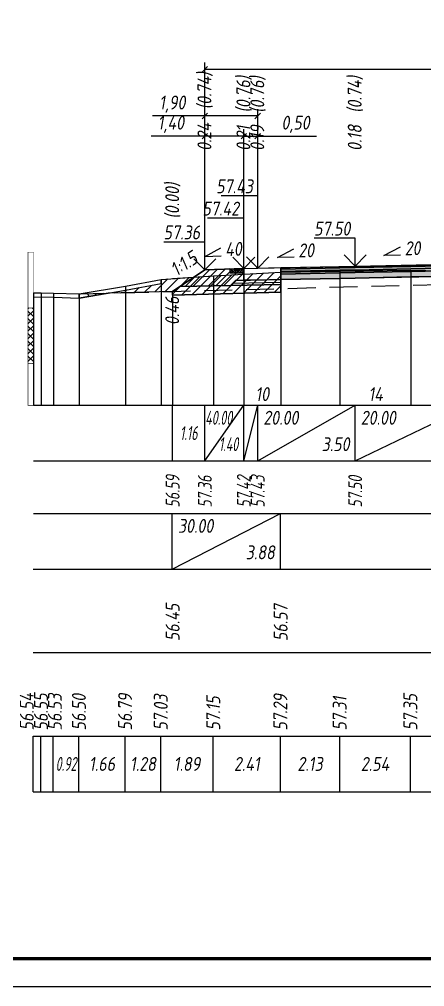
# Model space of a CAD drawing. Extents: x -717 to 1451, y -133302 to 233.
# Drawn here: x 77.5 to 150.3, y -66683.4 to -66509.7 of the extents above; entities that cross this region are included whole.
import ezdxf
from ezdxf.enums import TextEntityAlignment as Align

# ---------------------------------------------------------------- set-up
doc = ezdxf.new("R2010")
doc.units = 0
doc.linetypes.add('штриховая', pattern=[0.75, 0.5, -0.25])
for name, color, linetype in [('Интерполированный поперечник', 2, 'Continuous'), ('Код_510', 7, 'Continuous'), ('Код_514', 1, 'Continuous'), ('Код_516', 1, 'Continuous'), ('Контур_0', 7, 'Continuous'), ('Контур_2521', 7, 'Continuous'), ('Контур_2564', 7, 'Continuous'), ('Контур_2660', 7, 'Continuous'), ('Контур_2665', 7, 'Continuous'), ('Контур_400', 7, 'Continuous'), ('Контур_508', 7, 'Continuous'), ('Контур_512', 7, 'Continuous'), ('Контур_513', 7, 'Continuous'), ('Контур_818', 7, 'Continuous'), ('Красный поперечник', 1, 'Continuous'), ('Линейка абсолютных высот', 7, 'Continuous'), ('Объём_2501', 7, 'Continuous'), ('Объём_2564', 7, 'Continuous'), ('Объём_2650', 7, 'Continuous'), ('Объём_2660', 7, 'Continuous'), ('Объём_2661', 7, 'Continuous'), ('Объём_2665', 7, 'Continuous'), ('Объём_2666', 7, 'Continuous'), ('Объём_2667', 7, 'Continuous'), ('Объём_2668', 7, 'Continuous'), ('Объём_2669', 7, 'Continuous'), ('Объём_2675', 7, 'Continuous'), ('Объём_2753', 7, 'Continuous'), ('Откосы', 7, 'Continuous'), ('Отметки покрытия', 7, 'Continuous'), ('Рабочие отметки', 7, 'Continuous'), ('Рабочие отметки доп.', 7, 'Continuous'), ('Слои выравнивания', 7, 'Continuous'), ('Таблица', 7, 'Continuous'), ('Уклоны проезжей части', 7, 'Continuous'), ('Черный поперечник', 3, 'Continuous')]:
    doc.layers.add(name, color=color, linetype=linetype)
for name, color, linetype, true_color in [('Контур_2540', 2, 'Continuous', 0xffff00), ('Контур_2560', 2, 'Continuous', 0xffff00), ('Контур_2561', 7, 'Continuous', 0xff8040), ('Контур_2562', 3, 'Continuous', 0x00ff00), ('Контур_2563', 7, 'Continuous', 0xff8000), ('Контур_2570', 7, 'Continuous', 0x80ff00), ('Контур_2725', 7, 'Continuous', 0x323232), ('Контур_2736', 4, 'Continuous', 0x00ffff), ('Контур_2737', 4, 'Continuous', 0x00ffff), ('Контур_2738', 4, 'Continuous', 0x00ffff), ('Контур_2739', 4, 'Continuous', 0x00ffff), ('Контур_2741', 4, 'Continuous', 0x00ffff), ('Контур_2742', 4, 'Continuous', 0x00ffff), ('Контур_2743', 4, 'Continuous', 0x00ffff), ('Контур_2744', 7, 'Continuous', 0xa4ffff), ('Контур_2745', 7, 'Continuous', 0xa4ffff), ('Контур_2747', 4, 'Continuous', 0x00ffff), ('Контур_2748', 4, 'Continuous', 0x00ffff), ('Контур_2749', 4, 'Continuous', 0x00ffff), ('Контур_2750', 4, 'Continuous', 0x00ffff), ('Контур_2751', 4, 'Continuous', 0x00ffff), ('Контур_2752', 4, 'Continuous', 0x00ffff), ('Контур_2760', 7, 'Continuous', 0x323232), ('Контур_2761', 7, 'Continuous', 0x323232), ('Контур_2762', 7, 'Continuous', 0x323232), ('Контур_2763', 7, 'Continuous', 0x323232), ('Контур_402', 7, 'Continuous', 0xff6464), ('Контур_703', 4, 'Continuous', 0x00ffff), ('Контур_705', 4, 'Continuous', 0x00ffff), ('Контур_707', 4, 'Continuous', 0x00ffff), ('Контур_720', 131, 'Continuous', 0xaaffff), ('Объём_2500', 7, 'Continuous', 0xc0c0c0), ('Объём_2520', 7, 'Continuous', 0x80ffff), ('Объём_2540', 2, 'Continuous', 0xffff00), ('Объём_2560', 2, 'Continuous', 0xffff00), ('Объём_2561', 7, 'Continuous', 0xff8040), ('Объём_2562', 3, 'Continuous', 0x00ff00), ('Объём_2563', 7, 'Continuous', 0xff8000), ('Объём_2600', 7, 'Continuous', 0x808000), ('Объём_2746', 2, 'Continuous', 0xffff00)]:
    doc.layers.add(name, color=color, linetype=linetype, true_color=true_color)
doc.styles.get("Standard").update_dxf_attribs({"font": 'txt', "height": 2.5})
doc.styles.add('М', font='romand.shx', dxfattribs={"width": 0.8, "oblique": 10, "height": 2.5})
doc.dimstyles.new('ISO-25', dxfattribs={"dimtxt": 2.5, "dimasz": 2.5, "dimexe": 1.25, "dimexo": 0.625, "dimtad": 1, "dimtxsty": 'Standard', "dimcen": 2.5, "dimadec": 0, "dimazin": 0, "dimtfac": 1, "dimtmove": 0, "dimatfit": 3, "dimfxl": 1, "dimarcsym": 0})

# ---------------------------------------------------------------- blocks, each defined once
blk = doc.blocks.new('_Oblique')
at = {"color": 0, "linetype": 'ByBlock', "lineweight": -2}
blk.add_line((-0.5, -0.5), (0.5, 0.5), dxfattribs=at)
blk = doc.blocks.new('*D1604')
at = {"color": 0, "lineweight": -2, "transparency": 16777216}
for p, q in [((110.79, -66530.67), (101.14, -66530.67)), ((110.79, -66554.14), (110.79, -66529.42)), ((117.79, -66530.67), (110.79, -66530.67)), ((117.79, -66553.86), (117.79, -66529.42))]:
    blk.add_line(p, q, dxfattribs=at)
at = {"layer": 'Defpoints', "color": 0, "transparency": 16777216}
for p in [(117.79, -66530.67), (110.79, -66554.76), (117.79, -66554.48)]:
    blk.add_point(p, dxfattribs=at)
at = {"color": 0, "lineweight": -2, "transparency": 16777216, "rotation": 180}
blk.add_blockref('_Oblique', (110.79, -66530.67), dxfattribs=at)
at = {"color": 0, "lineweight": -2, "transparency": 16777216}
blk.add_blockref('_Oblique', (117.79, -66530.67), dxfattribs=at)
at = {"color": 0, "transparency": 16777216, "insert": (104.68, -66528.55), "char_height": 2.5, "width": 8.75, "attachment_point": 5, "style": 'М'}
blk.add_mtext('1,40', dxfattribs=at)
blk = doc.blocks.new('*D1606')
at = {"color": 0, "lineweight": -2, "transparency": 16777216}
for p, q in [((117.79, -66553.86), (117.79, -66529.42)), ((117.79, -66530.67), (120.29, -66530.67)), ((120.29, -66553.81), (120.29, -66529.42)), ((120.29, -66530.67), (130.86, -66530.67))]:
    blk.add_line(p, q, dxfattribs=at)
at = {"layer": 'Defpoints', "color": 0, "transparency": 16777216}
for p in [(120.29, -66530.67), (117.79, -66554.48), (120.29, -66554.43)]:
    blk.add_point(p, dxfattribs=at)
at = {"color": 0, "lineweight": -2, "transparency": 16777216, "rotation": 180}
blk.add_blockref('_Oblique', (117.79, -66530.67), dxfattribs=at)
at = {"color": 0, "lineweight": -2, "transparency": 16777216}
blk.add_blockref('_Oblique', (120.29, -66530.67), dxfattribs=at)
at = {"color": 0, "transparency": 16777216, "insert": (127.09, -66528.55), "char_height": 2.5, "width": 9.1667, "attachment_point": 5, "style": 'М'}
blk.add_mtext('0,50', dxfattribs=at)
blk = doc.blocks.new('*D1609')
at = {"color": 0, "lineweight": -2, "transparency": 16777216}
for p, q in [((110.79, -66527.05), (101.4, -66527.05)), ((110.79, -66554.14), (110.79, -66525.8)), ((120.29, -66527.05), (110.79, -66527.05)), ((120.29, -66553.81), (120.29, -66525.8))]:
    blk.add_line(p, q, dxfattribs=at)
at = {"layer": 'Defpoints', "color": 0, "transparency": 16777216}
for p in [(120.29, -66527.05), (110.79, -66554.76), (120.29, -66554.43)]:
    blk.add_point(p, dxfattribs=at)
at = {"color": 0, "lineweight": -2, "transparency": 16777216, "rotation": 180}
blk.add_blockref('_Oblique', (110.79, -66527.05), dxfattribs=at)
at = {"color": 0, "lineweight": -2, "transparency": 16777216}
blk.add_blockref('_Oblique', (120.29, -66527.05), dxfattribs=at)
at = {"color": 0, "transparency": 16777216, "insert": (104.94, -66524.93), "char_height": 2.5, "width": 8.75, "attachment_point": 5, "style": 'М'}
blk.add_mtext('1,90', dxfattribs=at)
blk = doc.blocks.new('*D1610')
at = {"color": 0, "lineweight": -2, "transparency": 16777216}
for p, q in [((110.79, -66554.14), (110.79, -66517.42)), ((110.79, -66518.67), (212.79, -66518.67)), ((212.79, -66554.23), (212.79, -66517.42))]:
    blk.add_line(p, q, dxfattribs=at)
at = {"layer": 'Defpoints', "color": 0, "transparency": 16777216}
for p in [(212.79, -66518.67), (110.79, -66554.76), (212.79, -66554.86)]:
    blk.add_point(p, dxfattribs=at)
at = {"color": 0, "lineweight": -2, "transparency": 16777216, "rotation": 180}
blk.add_blockref('_Oblique', (110.79, -66518.67), dxfattribs=at)
at = {"color": 0, "lineweight": -2, "transparency": 16777216}
blk.add_blockref('_Oblique', (212.79, -66518.67), dxfattribs=at)
at = {"color": 0, "transparency": 16777216, "insert": (161.79, -66516.55), "char_height": 2.5, "width": 11.6667, "attachment_point": 5, "style": 'М'}
blk.add_mtext('20,40', dxfattribs=at)

msp = doc.modelspace()

# ---------------------------------------------------------------- hatches: boundary and pattern name
h = msp.add_hatch()
h.set_pattern_fill('ANSI37', color=256, scale=0.1)
h.set_pattern_definition([(45, (116.54118, -66554.71768), (-0.22451, 0.22451), []), (135, (116.54118, -66554.71768), (-0.22451, -0.22451), [])])
h.paths.add_polyline_path([(115.291, -66554.518), (115.291, -66555.221), (117.791, -66555.221), (117.791, -66554.418), (116.534, -66554.718)])
at = {"layer": 'Линейка абсолютных высот'}
h = msp.add_hatch(dxfattribs=at)
h.set_pattern_fill('ANSI37', scale=0.3, style=0)
h.set_pattern_definition([(45.0000013, (0, 0), (-0.67351924, 0.673519211), []), (135.0000003, (0, 0), (-0.673519222, -0.67351923), [])])
h.paths.add_polyline_path([(80, -66571.52), (80, -66561.52), (79, -66561.52), (79, -66571.52)])
at = {"layer": 'Объём_2563'}
h = msp.add_hatch(dxfattribs=at)
h.set_pattern_fill('ANSI31', color=256, scale=0.3)
h.paths.add_polyline_path([(110.791, -66554.698), (115.291, -66554.518), (115.291, -66555.221), (117.791, -66555.221), (117.791, -66556.568), (116.291, -66556.598), (115.373, -66557.516), (106.291, -66557.698)])
at = {"layer": 'Объём_2600'}
h = msp.add_hatch(dxfattribs=at)
h.set_pattern_fill('ANSI31', color=6, scale=0.4)
h.paths.add_polyline_path([(96.518, -66558.341), (102.923, -66557.143), (102.923, -66556.393), (112.359, -66555.773), (124.41, -66555.088), (124.41, -66558.677), (105, -66559.259), (105, -66558.558), (93.447, -66558.862)])
h = msp.add_hatch(dxfattribs=at)
h.set_pattern_fill('HONEY', color=5, scale=0.3)
h.paths.add_polyline_path([(88.22, -66559.75), (88.22, -66559), (93.447, -66558.862)])
at = {"layer": 'Слои выравнивания'}
for color, points in [(2, [(124.41, -66554.285), (135.064, -66554.072), (137.791, -66554.018), (147.772, -66553.818), (152.953, -66553.714), (158.541, -66553.603), (158.541, -66553.853), (152.953, -66553.964), (147.772, -66554.068), (137.791, -66554.268), (135.064, -66554.322), (124.41, -66554.535)]), (3, [(124.41, -66554.535), (135.064, -66554.322), (137.791, -66554.268), (147.772, -66554.068), (152.953, -66553.964), (158.541, -66553.853), (158.541, -66554.303), (152.953, -66554.414), (147.772, -66554.518), (137.791, -66554.718), (135.064, -66554.772), (124.41, -66554.985)]), (4, [(124.41, -66554.985), (135.064, -66554.772), (137.791, -66554.718), (147.772, -66554.518), (152.953, -66554.414), (158.541, -66554.303), (158.541, -66554.753), (152.953, -66554.864), (147.772, -66554.968), (137.791, -66555.168), (135.064, -66555.222), (124.41, -66555.435)]), (5, [(124.41, -66555.435), (135.064, -66555.222), (137.791, -66555.168), (147.772, -66554.968), (152.953, -66554.864), (158.541, -66554.753), (158.541, -66555.753), (152.953, -66555.864), (147.772, -66555.968), (137.791, -66556.168), (135.064, -66556.222), (124.41, -66556.435)])]:
    msp.add_hatch(color=color, dxfattribs=at).paths.add_polyline_path(points)

# ---------------------------------------------------------------- linework, layer by layer
at = {"flags": 128}
msp.add_lwpolyline([(-30.054, -66683.421), (389.946, -66683.421), (389.946, -66386.421), (-30.054, -66386.421)], close=True, dxfattribs=at)
at = {"const_width": 0.6, "flags": 128}
msp.add_lwpolyline([(-10.054, -66678.421), (384.946, -66678.421), (384.946, -66391.421), (-10.054, -66391.421)], close=True, dxfattribs=at)
msp.add_lwpolyline([(115.291, -66554.518), (115.291, -66555.221), (117.791, -66555.221), (117.791, -66554.418), (116.534, -66554.718), (115.291, -66554.518)])
at = {"layer": 'Интерполированный поперечник', "linetype": 'штриховая', "ltscale": 10, "flags": 128}
msp.add_lwpolyline([(88.22, -66559), (215.704, -66555.645)], dxfattribs=at)
at = {"layer": 'Код_510'}
for p, q in [((79.946, -66648.421), (79.946, -66638.421)), ((81.342, -66648.421), (81.342, -66638.421)), ((83.545, -66648.421), (83.545, -66638.421)), ((88.166, -66648.421), (88.166, -66638.421)), ((96.463, -66648.421), (96.463, -66638.421)), ((102.868, -66648.421), (102.868, -66638.421)), ((112.305, -66648.421), (112.305, -66638.421)), ((124.356, -66648.421), (124.356, -66638.421)), ((135.01, -66648.421), (135.01, -66638.421)), ((147.718, -66648.421), (147.718, -66638.421))]:
    msp.add_line(p, q, dxfattribs=at)
at = {"layer": 'Код_514'}
for p, q in [((105, -66589), (105, -66579)), ((110.791, -66589), (110.791, -66579)), ((110.791, -66589), (117.791, -66579)), ((117.791, -66589), (117.791, -66579)), ((117.791, -66589), (120.291, -66579)), ((120.291, -66589), (120.291, -66579)), ((120.291, -66589), (137.791, -66579)), ((137.791, -66589), (137.791, -66579)), ((137.791, -66589), (158.541, -66579))]:
    msp.add_line(p, q, dxfattribs=at)
at = {"layer": 'Код_516'}
for p, q in [((104.946, -66608.421), (104.946, -66598.421)), ((104.946, -66608.421), (124.356, -66598.421)), ((124.356, -66608.421), (124.356, -66598.421))]:
    msp.add_line(p, q, dxfattribs=at)
at = {"layer": 'Контур_0', "flags": 128}
for points in [[(110.791, -66554.698), (105, -66558.558), (105, -66558.558), (105, -66558.558), (105, -66558.558), (105, -66558.558), (105, -66558.558), (105, -66558.558), (105, -66558.558), (105, -66558.558), (105, -66558.558), (105, -66558.558), (105, -66558.558), (105, -66558.558), (105, -66558.558), (105, -66558.558)], [(110.791, -66554.698), (105, -66558.558), (105, -66558.558), (105, -66558.558), (105, -66558.558), (105, -66558.558), (105, -66558.558), (105, -66558.558), (105, -66558.558), (105, -66558.558), (105, -66558.558), (105, -66558.558), (105, -66558.558), (105, -66558.558), (105, -66558.558), (105, -66558.558), (105, -66558.558), (105, -66558.558), (105, -66558.558), (105, -66558.558), (105, -66558.558), (105, -66558.558), (105, -66558.558), (105, -66558.558), (105, -66558.558), (105, -66558.558), (105, -66558.558), (105, -66558.558), (105, -66558.558), (105, -66558.558)], [(120.291, -66556.518), (117.791, -66556.568), (117.791, -66554.418), (124.41, -66554.285), (124.41, -66556.435), (120.291, -66556.518), (120.291, -66556.518)], [(106.291, -66557.698), (115.373, -66557.516), (116.291, -66556.598), (117.791, -66556.568)], [(116.291, -66556.598), (124.41, -66556.435), (124.41, -66557.335), (115.373, -66557.516), (116.291, -66556.598), (116.291, -66556.598)]]:
    msp.add_lwpolyline(points, dxfattribs=at)
at = {"layer": 'Контур_2521', "color": 250, "flags": 128}
msp.add_lwpolyline([(115.832, -66557.057), (124.41, -66556.885)], dxfattribs=at)
at = {"layer": 'Контур_2540', "flags": 128}
msp.add_lwpolyline([(106.291, -66557.698), (124.41, -66557.335), (124.41, -66558.677), (105, -66559.259), (105, -66558.558), (106.291, -66557.698), (106.291, -66557.698)], dxfattribs=at)
at = {"layer": 'Контур_2560', "flags": 128}
msp.add_lwpolyline([(110.791, -66554.698), (110.791, -66554.698), (110.791, -66554.698), (117.791, -66554.418)], dxfattribs=at)
at = {"layer": 'Контур_2561', "flags": 128}
msp.add_lwpolyline([(117.791, -66554.418), (117.791, -66554.418), (110.791, -66554.698), (110.791, -66554.698), (117.791, -66554.418)], dxfattribs=at)
at = {"layer": 'Контур_2562', "flags": 128}
msp.add_lwpolyline([(110.791, -66554.698), (110.791, -66554.698), (110.791, -66554.698), (110.791, -66554.698), (110.791, -66554.698)], dxfattribs=at)
at = {"layer": 'Контур_2563', "flags": 128}
msp.add_lwpolyline([(110.791, -66554.698), (117.791, -66554.418), (117.791, -66556.568), (116.291, -66556.598), (115.373, -66557.516), (106.291, -66557.698), (110.791, -66554.698), (110.791, -66554.698)], dxfattribs=at)
at = {"layer": 'Контур_2564', "flags": 128}
msp.add_lwpolyline([(110.791, -66554.698), (117.791, -66554.418)], dxfattribs=at)
at = {"layer": 'Контур_2570', "flags": 128}
msp.add_lwpolyline([(80, -66559.583), (81.397, -66559.537), (83.6, -66559.616), (88.22, -66559.75), (88.22, -66559.75), (96.518, -66558.341), (102.923, -66557.143), (102.923, -66556.393), (112.359, -66555.773), (124.41, -66555.088), (135.064, -66554.952), (147.772, -66554.764), (158.541, -66554.973)], dxfattribs=at)
at = {"layer": 'Контур_2660', "flags": 128}
msp.add_lwpolyline([(105, -66559.259), (124.41, -66558.677)], dxfattribs=at)
at = {"layer": 'Контур_2665', "flags": 128}
msp.add_lwpolyline([(110.791, -66554.698), (110.791, -66554.698)], dxfattribs=at)
at = {"layer": 'Контур_2725', "flags": 128}
msp.add_lwpolyline([(124.41, -66556.435), (135.064, -66556.222), (137.791, -66556.168), (147.772, -66555.968), (152.953, -66555.864), (158.541, -66555.753), (160.027, -66555.782), (170.277, -66555.987)], dxfattribs=at)
at = {"layer": 'Контур_2736', "flags": 128}
msp.add_lwpolyline([(110.791, -66554.698), (105, -66558.558)], dxfattribs=at)
at = {"layer": 'Контур_2737', "flags": 128}
msp.add_lwpolyline([(105, -66558.558), (105, -66558.558)], dxfattribs=at)
at = {"layer": 'Контур_2738', "flags": 128}
msp.add_lwpolyline([(105, -66558.558), (105, -66558.558)], dxfattribs=at)
at = {"layer": 'Контур_2739', "flags": 128}
msp.add_lwpolyline([(105, -66558.558), (105, -66558.558)], dxfattribs=at)
at = {"layer": 'Контур_2741', "flags": 128}
msp.add_lwpolyline([(105, -66558.558), (105, -66558.558)], dxfattribs=at)
at = {"layer": 'Контур_2742', "flags": 128}
msp.add_lwpolyline([(105, -66558.558), (105, -66558.558)], dxfattribs=at)
at = {"layer": 'Контур_2743', "flags": 128}
msp.add_lwpolyline([(105, -66558.558), (105, -66558.558)], dxfattribs=at)
at = {"layer": 'Контур_2744', "flags": 128}
msp.add_lwpolyline([(105, -66558.558), (105, -66558.558)], dxfattribs=at)
msp.add_lwpolyline([(105, -66558.558), (105, -66558.558)], dxfattribs=at)
msp.add_lwpolyline([(105, -66558.558), (105, -66558.558)], dxfattribs=at)
msp.add_lwpolyline([(105, -66558.558), (105, -66558.558)], dxfattribs=at)
msp.add_lwpolyline([(105, -66558.558), (105, -66558.558)], dxfattribs=at)
msp.add_lwpolyline([(105, -66558.558), (105, -66558.558)], dxfattribs=at)
at = {"layer": 'Контур_2745', "flags": 128}
msp.add_lwpolyline([(105, -66558.558), (105, -66558.558)], dxfattribs=at)
msp.add_lwpolyline([(105, -66558.558), (105, -66558.558)], dxfattribs=at)
msp.add_lwpolyline([(105, -66558.558), (105, -66558.558)], dxfattribs=at)
msp.add_lwpolyline([(105, -66558.558), (105, -66558.558)], dxfattribs=at)
msp.add_lwpolyline([(105, -66558.558), (105, -66558.558)], dxfattribs=at)
msp.add_lwpolyline([(105, -66558.558), (105, -66558.558)], dxfattribs=at)
at = {"layer": 'Контур_2747', "flags": 128}
msp.add_lwpolyline([(105, -66558.558), (105, -66558.558)], dxfattribs=at)
at = {"layer": 'Контур_2748', "flags": 128}
msp.add_lwpolyline([(105, -66558.558), (105, -66558.558)], dxfattribs=at)
at = {"layer": 'Контур_2749', "flags": 128}
msp.add_lwpolyline([(105, -66558.558), (105, -66558.558)], dxfattribs=at)
at = {"layer": 'Контур_2750', "flags": 128}
msp.add_lwpolyline([(105, -66558.558), (105, -66558.558)], dxfattribs=at)
at = {"layer": 'Контур_2751', "flags": 128}
msp.add_lwpolyline([(105, -66558.558), (105, -66558.558)], dxfattribs=at)
at = {"layer": 'Контур_2752', "flags": 128}
msp.add_lwpolyline([(105, -66558.558), (105, -66558.558)], dxfattribs=at)
at = {"layer": 'Контур_2760', "flags": 128}
msp.add_lwpolyline([(124.41, -66554.285), (135.064, -66554.072), (137.791, -66554.018), (147.772, -66553.818), (152.953, -66553.714), (158.541, -66553.603), (160.027, -66553.632), (170.277, -66553.837)], dxfattribs=at)
at = {"layer": 'Контур_2761', "flags": 128}
msp.add_lwpolyline([(124.41, -66554.535), (135.064, -66554.322), (137.791, -66554.268), (147.772, -66554.068), (152.953, -66553.964), (158.541, -66553.853), (160.027, -66553.882), (170.277, -66554.087)], dxfattribs=at)
at = {"layer": 'Контур_2762', "flags": 128}
msp.add_lwpolyline([(124.41, -66554.985), (135.064, -66554.772), (137.791, -66554.718), (147.772, -66554.518), (152.953, -66554.414), (158.541, -66554.303), (160.027, -66554.332), (170.277, -66554.537)], dxfattribs=at)
at = {"layer": 'Контур_2763', "flags": 128}
msp.add_lwpolyline([(124.41, -66555.435), (135.064, -66555.222), (137.791, -66555.168), (147.772, -66554.968), (152.953, -66554.864), (158.541, -66554.753), (160.027, -66554.782), (170.277, -66554.987)], dxfattribs=at)
at = {"layer": 'Контур_400', "flags": 128}
msp.add_lwpolyline([(117.791, -66554.418), (120.291, -66554.368), (120.291, -66554.368), (120.291, -66554.368), (120.291, -66554.368), (120.291, -66554.368), (120.291, -66554.368), (137.791, -66554.018), (158.541, -66553.603)], dxfattribs=at)
at = {"layer": 'Контур_402', "flags": 128}
msp.add_lwpolyline([(105, -66559.259), (124.41, -66558.677), (124.41, -66556.435), (158.541, -66555.753), (170.277, -66555.987), (170.277, -66558.005), (219.834, -66559.491)], dxfattribs=at)
at = {"layer": 'Контур_508', "flags": 128}
msp.add_lwpolyline([(105, -66559.259), (124.41, -66558.677), (124.41, -66556.435), (158.541, -66555.753), (170.277, -66555.987), (170.277, -66558.005), (219.834, -66559.491), (219.834, -66557.127), (221.994, -66555.687)], dxfattribs=at)
at = {"layer": 'Контур_512', "flags": 128}
msp.add_lwpolyline([(105, -66559.259), (124.41, -66558.677)], dxfattribs=at)
at = {"layer": 'Контур_513', "flags": 128}
msp.add_lwpolyline([(105, -66559.259), (124.41, -66558.677), (124.41, -66556.435), (158.541, -66555.753), (170.277, -66555.987), (170.277, -66558.005), (219.834, -66559.491), (219.834, -66557.127), (221.994, -66555.687)], dxfattribs=at)
at = {"layer": 'Контур_703', "flags": 128}
for points in [[(110.791, -66554.698), (105, -66558.558)], [(105, -66558.558), (105, -66558.558)]]:
    msp.add_lwpolyline(points, dxfattribs=at)
at = {"layer": 'Контур_705', "flags": 128}
msp.add_lwpolyline([(105, -66558.558), (105, -66558.558)], dxfattribs=at)
at = {"layer": 'Контур_707', "flags": 128}
msp.add_lwpolyline([(105, -66558.558), (105, -66558.558)], dxfattribs=at)
at = {"layer": 'Контур_720', "flags": 128}
msp.add_lwpolyline([(105, -66558.558), (105, -66558.558)], dxfattribs=at)
at = {"layer": 'Контур_818', "flags": 128}
msp.add_lwpolyline([(105, -66556.256), (112.359, -66555.773), (124.41, -66555.088), (135.064, -66554.952), (147.772, -66554.764), (158.541, -66554.973), (160.027, -66555.001), (170.277, -66555.207), (183.311, -66556.015), (194.82, -66556.725), (194.82, -66557.475), (196.01, -66557.367), (198.199, -66557.288), (200.784, -66557.016), (208.193, -66556.465), (216.456, -66556.388), (221.994, -66556.437)], dxfattribs=at)
at = {"layer": 'Красный поперечник'}
for p, q in [((105, -66558.558), (110.791, -66554.698)), ((110.791, -66554.698), (117.791, -66554.418)), ((117.791, -66554.418), (120.291, -66554.368)), ((120.291, -66554.368), (137.791, -66554.018)), ((137.791, -66554.018), (158.541, -66553.603)), ((124.41, -66558.677), (124.41, -66579)), ((105, -66559.259), (105, -66579))]:
    msp.add_line(p, q, dxfattribs=at)
at = {"layer": 'Линейка абсолютных высот', "color": 7, "const_width": 0.1, "flags": 128}
for points in [[(80, -66561.52), (80, -66551.52), (79, -66551.52), (79, -66561.52), (80, -66561.52)], [(80, -66571.52), (80, -66561.52), (79, -66561.52), (79, -66571.52), (80, -66571.52)], [(80, -66579), (80, -66571.52), (79, -66571.52), (79, -66579), (80, -66579)]]:
    msp.add_lwpolyline(points, dxfattribs=at)
at = {"layer": 'Объём_2500', "flags": 128}
msp.add_lwpolyline([(120.291, -66556.518), (117.791, -66556.568), (117.791, -66554.418), (124.41, -66554.285), (124.41, -66556.435), (120.291, -66556.518), (120.291, -66556.518)], dxfattribs=at)
at = {"layer": 'Объём_2501', "flags": 128}
msp.add_lwpolyline([(117.791, -66554.418), (120.291, -66554.368), (120.291, -66554.368), (120.291, -66554.368), (120.291, -66554.368), (120.291, -66554.368), (120.291, -66554.368), (137.791, -66554.018), (158.541, -66553.603)], dxfattribs=at)
at = {"layer": 'Объём_2520', "color": 250, "flags": 128}
msp.add_lwpolyline([(116.291, -66556.598), (124.41, -66556.435), (124.41, -66557.335), (115.373, -66557.516), (116.291, -66556.598), (116.291, -66556.598)], dxfattribs=at)
at = {"layer": 'Объём_2540', "flags": 128}
msp.add_lwpolyline([(106.291, -66557.698), (124.41, -66557.335), (124.41, -66558.677), (105, -66559.259), (105, -66558.558), (106.291, -66557.698), (106.291, -66557.698)], dxfattribs=at)
at = {"layer": 'Объём_2560', "flags": 128}
msp.add_lwpolyline([(110.791, -66554.698), (110.791, -66554.698), (110.791, -66554.698), (117.791, -66554.418)], dxfattribs=at)
at = {"layer": 'Объём_2561', "flags": 128}
msp.add_lwpolyline([(117.791, -66554.418), (117.791, -66554.418), (110.791, -66554.698), (110.791, -66554.698), (117.791, -66554.418)], dxfattribs=at)
at = {"layer": 'Объём_2562', "flags": 128}
msp.add_lwpolyline([(110.791, -66554.698), (110.791, -66554.698), (110.791, -66554.698), (110.791, -66554.698), (110.791, -66554.698)], dxfattribs=at)
at = {"layer": 'Объём_2563', "color": 250, "flags": 128}
msp.add_lwpolyline([(110.791, -66554.698), (115.291, -66554.518), (115.291, -66555.221), (117.791, -66555.221), (117.791, -66556.568), (116.291, -66556.598), (115.373, -66557.516), (106.291, -66557.698), (110.791, -66554.698), (110.791, -66554.698)], dxfattribs=at)
at = {"layer": 'Объём_2564', "flags": 128}
msp.add_lwpolyline([(110.791, -66554.698), (117.791, -66554.418)], dxfattribs=at)
at = {"layer": 'Объём_2600', "color": 5, "flags": 128}
msp.add_lwpolyline([(88.22, -66559.75), (88.22, -66559), (93.447, -66558.862), (88.22, -66559.75), (88.22, -66559.75)], dxfattribs=at)
at = {"layer": 'Объём_2650', "color": 6, "flags": 128}
msp.add_lwpolyline([(96.518, -66558.341), (102.923, -66557.143), (102.923, -66556.393), (112.359, -66555.773), (124.41, -66555.088), (124.41, -66558.677), (105, -66559.259), (105, -66558.558), (93.447, -66558.862), (96.518, -66558.341), (96.518, -66558.341)], dxfattribs=at)
at = {"layer": 'Объём_2660', "flags": 128}
msp.add_lwpolyline([(105, -66559.259), (124.41, -66558.677)], dxfattribs=at)
at = {"layer": 'Объём_2661', "flags": 128}
msp.add_lwpolyline([(110.791, -66554.698), (105, -66558.558)], dxfattribs=at)
at = {"layer": 'Объём_2665', "flags": 128}
msp.add_lwpolyline([(110.791, -66554.698), (110.791, -66554.698)], dxfattribs=at)
at = {"layer": 'Объём_2666', "flags": 128}
msp.add_lwpolyline([(110.791, -66554.698), (105, -66558.558)], dxfattribs=at)
at = {"layer": 'Объём_2667', "flags": 128}
msp.add_lwpolyline([(105, -66558.558), (105, -66558.558)], dxfattribs=at)
msp.add_lwpolyline([(105, -66558.558), (105, -66558.558)], dxfattribs=at)
at = {"layer": 'Объём_2668', "flags": 128}
msp.add_lwpolyline([(105, -66558.558), (105, -66558.558)], dxfattribs=at)
msp.add_lwpolyline([(105, -66558.558), (105, -66558.558)], dxfattribs=at)
at = {"layer": 'Объём_2669', "flags": 128}
msp.add_lwpolyline([(105, -66558.558), (105, -66558.558)], dxfattribs=at)
msp.add_lwpolyline([(105, -66558.558), (105, -66558.558)], dxfattribs=at)
at = {"layer": 'Объём_2675', "flags": 128}
msp.add_lwpolyline([(105, -66558.558), (105, -66558.558)], dxfattribs=at)
msp.add_lwpolyline([(105, -66558.558), (105, -66558.558)], dxfattribs=at)
msp.add_lwpolyline([(105, -66558.558), (105, -66558.558)], dxfattribs=at)
msp.add_lwpolyline([(105, -66558.558), (105, -66558.558)], dxfattribs=at)
msp.add_lwpolyline([(105, -66558.558), (105, -66558.558)], dxfattribs=at)
msp.add_lwpolyline([(105, -66558.558), (105, -66558.558)], dxfattribs=at)
msp.add_lwpolyline([(105, -66558.558), (105, -66558.558)], dxfattribs=at)
msp.add_lwpolyline([(105, -66558.558), (105, -66558.558)], dxfattribs=at)
msp.add_lwpolyline([(105, -66558.558), (105, -66558.558)], dxfattribs=at)
msp.add_lwpolyline([(105, -66558.558), (105, -66558.558)], dxfattribs=at)
msp.add_lwpolyline([(105, -66558.558), (105, -66558.558)], dxfattribs=at)
msp.add_lwpolyline([(105, -66558.558), (105, -66558.558)], dxfattribs=at)
at = {"layer": 'Объём_2746', "flags": 128}
msp.add_lwpolyline([(112.359, -66555.773), (124.41, -66555.088), (124.41, -66558.677), (105, -66559.259), (105, -66558.558), (108.831, -66556.005), (112.359, -66555.773), (112.359, -66555.773)], dxfattribs=at)
at = {"layer": 'Объём_2753', "flags": 128}
msp.add_lwpolyline([(124.41, -66554.285), (124.41, -66554.285)], dxfattribs=at)
at = {"layer": 'Откосы', "color": 1, "flags": 128}
for points in [[(113.695, -66552.239), (110.697, -66552.359), (113.635, -66550.74)], [(126.815, -66552.426), (123.816, -66552.486), (126.785, -66550.926)], [(145.94, -66552.043), (142.941, -66552.103), (145.91, -66550.544)]]:
    msp.add_lwpolyline(points, dxfattribs=at)
at = {"layer": 'Отметки покрытия', "color": 1}
for p, q in [((120.291, -66541.418), (113.741, -66541.418)), ((120.291, -66554.368), (120.291, -66541.418)), ((117.791, -66545.418), (111.241, -66545.418)), ((117.791, -66554.418), (117.791, -66545.418)), ((110.791, -66549.698), (103.441, -66549.698)), ((110.791, -66554.698), (110.791, -66549.698)), ((137.791, -66549.018), (130.441, -66549.018)), ((137.791, -66554.018), (137.791, -66549.018)), ((110.791, -66554.698), (108.791, -66552.698)), ((110.791, -66554.698), (112.791, -66552.698)), ((117.791, -66554.418), (115.791, -66552.418)), ((117.791, -66554.418), (119.791, -66552.418)), ((120.291, -66554.368), (118.291, -66552.368)), ((120.291, -66554.368), (122.291, -66552.368)), ((137.791, -66554.018), (135.791, -66552.018)), ((137.791, -66554.018), (139.791, -66552.018))]:
    msp.add_line(p, q, dxfattribs=at)
at = {"layer": 'Слои выравнивания'}
for p, q in [((117.791, -66554.418), (117.791, -66579)), ((124.41, -66554.285), (124.41, -66579))]:
    msp.add_line(p, q, dxfattribs=at)
at = {"layer": 'Слои выравнивания', "color": 2, "flags": 128}
msp.add_lwpolyline([(124.41, -66554.285), (135.064, -66554.072), (137.791, -66554.018), (147.772, -66553.818), (152.953, -66553.714), (158.541, -66553.603), (158.541, -66553.853), (152.953, -66553.964), (147.772, -66554.068), (137.791, -66554.268), (135.064, -66554.322), (124.41, -66554.535)], close=True, dxfattribs=at)
at = {"layer": 'Слои выравнивания', "color": 3, "flags": 128}
msp.add_lwpolyline([(124.41, -66554.535), (135.064, -66554.322), (137.791, -66554.268), (147.772, -66554.068), (152.953, -66553.964), (158.541, -66553.853), (158.541, -66554.303), (152.953, -66554.414), (147.772, -66554.518), (137.791, -66554.718), (135.064, -66554.772), (124.41, -66554.985)], close=True, dxfattribs=at)
at = {"layer": 'Слои выравнивания', "color": 4, "flags": 128}
msp.add_lwpolyline([(124.41, -66554.985), (135.064, -66554.772), (137.791, -66554.718), (147.772, -66554.518), (152.953, -66554.414), (158.541, -66554.303), (158.541, -66554.753), (152.953, -66554.864), (147.772, -66554.968), (137.791, -66555.168), (135.064, -66555.222), (124.41, -66555.435)], close=True, dxfattribs=at)
at = {"layer": 'Слои выравнивания', "color": 5, "flags": 128}
msp.add_lwpolyline([(124.41, -66555.435), (135.064, -66555.222), (137.791, -66555.168), (147.772, -66554.968), (152.953, -66554.864), (158.541, -66554.753), (158.541, -66555.753), (152.953, -66555.864), (147.772, -66555.968), (137.791, -66556.168), (135.064, -66556.222), (124.41, -66556.435)], close=True, dxfattribs=at)
at = {"layer": 'Таблица'}
for p, q in [((80, -66579), (246.994, -66579)), ((80, -66589), (246.994, -66589)), ((80, -66598.421), (246.994, -66598.421)), ((79.946, -66608.421), (246.94, -66608.421)), ((79.946, -66623.421), (246.94, -66623.421)), ((79.946, -66638.421), (246.94, -66638.421)), ((79.946, -66648.421), (246.94, -66648.421))]:
    msp.add_line(p, q, dxfattribs=at)
at = {"layer": 'Черный поперечник', "color": 7}
for p, q in [((124.41, -66555.088), (124.41, -66579)), ((135.064, -66554.952), (135.064, -66579)), ((147.772, -66554.764), (147.772, -66579)), ((102.923, -66556.393), (102.923, -66579)), ((112.359, -66555.773), (112.359, -66579)), ((96.518, -66557.591), (96.518, -66579)), ((80, -66558.833), (80, -66579)), ((81.397, -66558.787), (81.397, -66579)), ((83.6, -66558.866), (83.6, -66579)), ((88.22, -66559), (88.22, -66579))]:
    msp.add_line(p, q, dxfattribs=at)
at = {"layer": 'Черный поперечник', "flags": 128}
msp.add_lwpolyline([(80, -66558.833), (81.397, -66558.787), (83.6, -66558.866), (88.22, -66559), (96.518, -66557.591), (102.923, -66556.393), (112.359, -66555.773), (124.41, -66555.088), (135.064, -66554.952), (147.772, -66554.764), (158.541, -66554.973), (160.027, -66555.001), (170.277, -66555.207), (183.311, -66556.015), (194.82, -66556.725), (196.01, -66556.617), (198.199, -66556.538), (200.784, -66556.266), (208.193, -66555.715), (216.456, -66555.638), (236.868, -66555.817), (246.994, -66555.724)], dxfattribs=at)

# ---------------------------------------------------------------- texts
at = {"layer": 'Код_510', "style": 'М', "oblique": 10, "width": 0.8}
for s, p in [('56.54', (78.799, -66637.421)), ('56.55', (81.342, -66637.421)), ('56.53', (83.842, -66637.421)), ('56.50', (88.166, -66637.421)), ('56.79', (96.463, -66637.421)), ('57.03', (102.868, -66637.421)), ('57.15', (112.305, -66637.421)), ('57.29', (124.356, -66637.421)), ('57.31', (135.01, -66637.421)), ('57.35', (147.718, -66637.421))]:
    msp.add_text(s, height=2.5, rotation=90, dxfattribs=at).set_placement(p, align=Align.MIDDLE_LEFT)
at = {"layer": 'Код_510', "style": 'М', "oblique": 10}
for s, width, p in [('0.92', 0.6, (85.856, -66643.421)), ('1.66', 0.8, (92.315, -66643.421)), ('1.28', 0.8, (99.666, -66643.421)), ('1.89', 0.8, (107.587, -66643.421)), ('2.41', 0.8, (118.33, -66643.421)), ('2.13', 0.8, (129.683, -66643.421)), ('2.54', 0.8, (141.364, -66643.421))]:
    msp.add_text(s, height=2.5, dxfattribs=dict(at, width=width)).set_placement(p, align=Align.MIDDLE_CENTER)
at = {"layer": 'Код_514', "style": 'М', "oblique": 10}
for s, width, p in [('40.00', 0.6, (110.855, -66580)), ('20.00', 0.8, (121.291, -66580)), ('20.00', 0.8, (138.791, -66580))]:
    msp.add_text(s, height=2.5, dxfattribs=dict(at, width=width)).set_placement(p, align=Align.TOP_LEFT)
at = {"layer": 'Код_514', "style": 'М', "oblique": 10, "width": 0.6}
msp.add_text('1.16', height=2.5, dxfattribs=at).set_placement((107.896, -66584), align=Align.MIDDLE_CENTER)
at = {"layer": 'Код_514', "style": 'М', "oblique": 10}
for s, width, p in [('1.40', 0.6, (116.791, -66588)), ('3.50', 0.8, (136.791, -66588))]:
    msp.add_text(s, height=2.5, dxfattribs=dict(at, width=width)).set_placement(p, align=Align.BOTTOM_RIGHT)
at = {"layer": 'Код_514', "style": 'М', "oblique": 10, "width": 0.7}
for s, p in [('56.59', (105, -66597.382)), ('57.36', (110.791, -66597.382)), ('57.42', (117.791, -66597.382)), ('57.43', (120.291, -66597.382)), ('57.50', (137.791, -66597.382))]:
    msp.add_text(s, height=2.5, rotation=90, dxfattribs=at).set_placement(p, align=Align.MIDDLE_LEFT)
at = {"layer": 'Код_516', "style": 'М', "oblique": 10, "width": 0.8}
msp.add_text('30.00', height=2.5, dxfattribs=at).set_placement((105.946, -66599.421), align=Align.TOP_LEFT)
msp.add_text('3.88', height=2.5, dxfattribs=at).set_placement((123.356, -66607.421), align=Align.BOTTOM_RIGHT)
for s, p in [('56.45', (105, -66621.371)), ('56.57', (124.41, -66621.371))]:
    msp.add_text(s, height=2.5, rotation=90, dxfattribs=at).set_placement(p, align=Align.MIDDLE_LEFT)
at = {"layer": 'Отметки покрытия', "color": 1, "style": 'М', "oblique": 10, "width": 0.8}
for s, p in [('57.43', (119.432, -66541.686)), ('57.42', (116.932, -66545.686)), ('57.50', (136.932, -66549.286)), ('57.36', (109.932, -66549.966))]:
    msp.add_text(s, height=2.5, dxfattribs=at).set_placement(p, align=Align.BOTTOM_RIGHT)
at = {"layer": 'Рабочие отметки', "color": 1, "style": 'М', "oblique": 10, "width": 0.8}
for s, p in [('0.24', (110.713, -66533.329)), ('0.21', (117.713, -66533.329)), ('0.19', (120.213, -66533.329)), ('0.18', (137.713, -66533.329))]:
    msp.add_text(s, height=2.5, rotation=90, dxfattribs=at).set_placement(p, align=Align.MIDDLE_LEFT)
msp.add_text('0.46', height=2.5, rotation=90, dxfattribs=at).set_placement((104.922, -66559.489), align=Align.MIDDLE_RIGHT)
at = {"layer": 'Рабочие отметки доп.', "color": 1, "style": 'М', "oblique": 10, "width": 0.8}
for s, p in [('(0.74)', (110.713, -66525.829)), ('(0.76)', (117.713, -66526.429)), ('(0.76)', (120.213, -66526.479)), ('(0.74)', (137.713, -66526.479)), ('(0.00)', (104.922, -66545.485))]:
    msp.add_text(s, height=2.5, rotation=90, dxfattribs=at).set_placement(p, align=Align.MIDDLE_LEFT)
at = {"layer": 'Слои выравнивания', "style": 'М', "oblique": 10, "width": 0.8}
for s, p in [('10', (121.101, -66579)), ('14', (141.476, -66579))]:
    msp.add_text(s, height=2.5, dxfattribs=at).set_placement(p, align=Align.BOTTOM_CENTER)
at = {"layer": 'Уклоны проезжей части', "color": 1, "style": 'М', "oblique": 10, "width": 0.8}
for s, rotation, p in [('40', 2.29061, (115.999, -66552.955)), ('20', 1.14576, (129.021, -66553.193)), ('20', 1.14576, (148.146, -66552.81)), ('1:1.5', 33.69007, (108.145, -66555.217))]:
    msp.add_text(s, height=2.5, rotation=rotation, dxfattribs=at).set_placement(p, align=Align.BOTTOM_CENTER)

# ---------------------------------------------------------------- dimensions: what is measured, and where the dimension line sits
at = {"color": 5}
dim = msp.add_linear_dim(base=(212.791, -66518.665), p1=(110.791, -66554.76), p2=(212.791, -66554.859), angle=180, dimstyle='ISO-25', override={"dimasz": 1, "dimlfac": 0.2, "dimzin": 0, "dimtxsty": 'М', "dimblk1": 'Oblique', "dimblk2": 'Oblique', "dimsah": 1}, dxfattribs=at)
dim.commit()
dim.dimension.update_dxf_attribs({"geometry": '*D1610', "text_midpoint": (161.791, -66516.552)})
for base, p1, p2, picture, middle in [((120.291, -66527.045), (110.791, -66554.76), (120.291, -66554.43), '*D1609', (104.936, -66527.045)), ((117.791, -66530.665), (110.791, -66554.76), (117.791, -66554.48), '*D1604', (104.681, -66530.665)), ((120.291, -66530.665), (117.791, -66554.48), (120.291, -66554.43), '*D1606', (127.094, -66530.665))]:
    dim = msp.add_linear_dim(base=base, p1=p1, p2=p2, angle=180, dimstyle='ISO-25', override={"dimasz": 1, "dimlfac": 0.2, "dimzin": 0, "dimtxsty": 'М', "dimblk1": 'Oblique', "dimblk2": 'Oblique', "dimsah": 1}, dxfattribs=at)
    dim.commit()
    dim.dimension.update_dxf_attribs({"geometry": picture, "text_midpoint": middle, "dimtype": 160})

doc.saveas('drawing.dxf')
